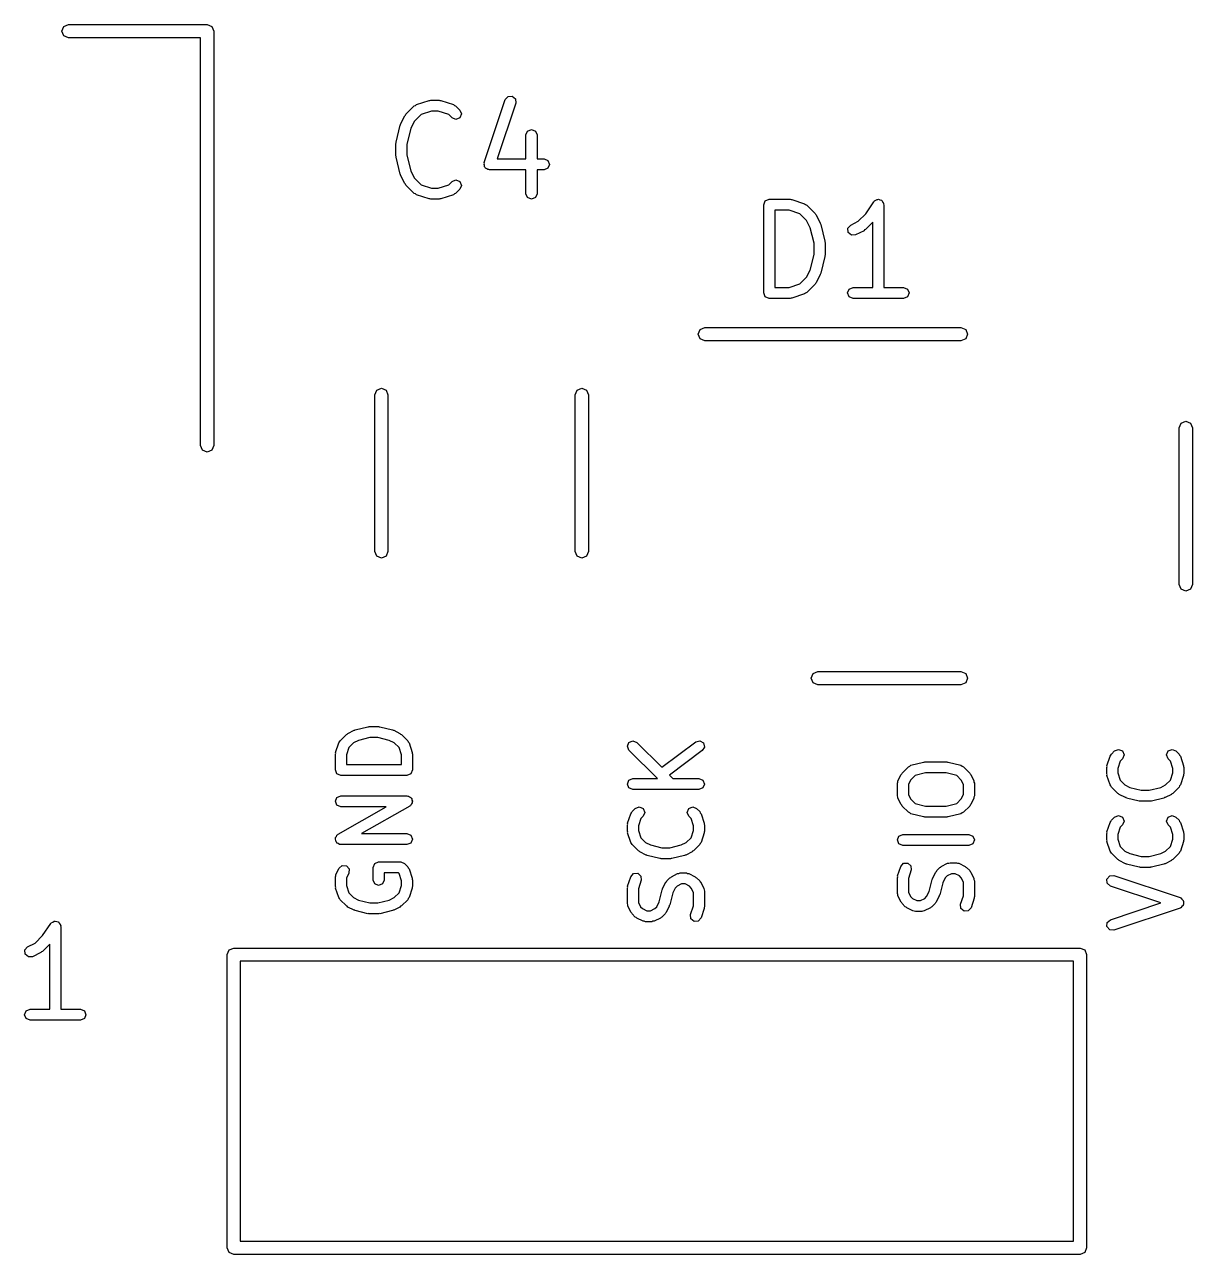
# Model space of a CAD drawing. Extents: x 122 to 172.6, y -115.2 to -66.6.
# Drawn here: x 147.05 to 157.65, y -79.79 to -68.63 of the extents above; entities that cross this region are included whole.
import ezdxf

# ---------------------------------------------------------------- set-up
doc = ezdxf.new("R2010")
doc.units = 0
doc.layers.add('BLACK', color=7, linetype='CONTINUOUS')

msp = doc.modelspace()

# ---------------------------------------------------------------- linework, layer by layer
at = {"layer": 'BLACK', "linetype": 'CONTINUOUS'}
for p, q in [((147.407574, -68.647574), (147.45, -68.63)), ((147.45, -68.63), (148.71, -68.63)), ((148.71, -68.63), (148.752426, -68.647574)), ((147.39, -68.69), (147.407574, -68.647574)), ((147.407574, -68.732426), (147.39, -68.69)), ((147.45, -68.75), (147.407574, -68.732426)), ((148.752426, -68.647574), (148.77, -68.69)), ((148.77, -68.69), (148.77, -72.45)), ((148.65, -68.75), (147.45, -68.75)), ((148.65, -72.45), (148.65, -68.75)), ((151.414471, -69.310989), (151.439545, -69.282079)), ((151.439545, -69.282079), (151.477716, -69.279366)), ((151.477716, -69.279366), (151.506626, -69.30444)), ((150.512264, -69.443825), (150.588454, -69.367635)), ((150.588454, -69.367635), (150.599205, -69.363181)), ((150.599205, -69.363181), (150.607998, -69.355556)), ((150.607998, -69.355556), (150.722284, -69.317461)), ((150.746208, -69.414895), (150.650817, -69.446691)), ((150.722284, -69.317461), (150.730492, -69.318044)), ((150.730492, -69.318044), (150.738095, -69.314895)), ((150.738095, -69.314895), (150.814286, -69.314895)), ((150.806173, -69.414895), (150.746208, -69.414895)), ((150.901561, -69.446691), (150.806173, -69.414895)), ((150.814286, -69.314895), (150.821889, -69.318044)), ((150.821889, -69.318044), (150.830097, -69.317461)), ((150.830097, -69.317461), (150.944382, -69.355556)), ((150.944382, -69.355556), (150.953172, -69.363179)), ((150.953172, -69.363179), (150.963926, -69.367634)), ((150.963926, -69.367634), (151.002022, -69.405729)), ((151.002022, -69.405729), (151.016666, -69.441084)), ((151.223994, -69.882417), (151.414471, -69.310989)), ((151.509339, -69.342612), (151.340799, -69.848228)), ((151.506626, -69.30444), (151.509339, -69.342612)), ((150.464803, -69.533011), (150.502898, -69.456819)), ((150.502898, -69.456819), (150.509114, -69.451427)), ((150.509114, -69.451427), (150.512264, -69.443825)), ((150.588712, -69.508796), (150.5567, -69.57282)), ((150.650817, -69.446691), (150.588712, -69.508796)), ((150.931312, -69.476441), (150.901561, -69.446691)), ((150.966668, -69.491084), (150.931312, -69.476441)), ((151.002023, -69.47644), (150.966668, -69.491084)), ((151.016666, -69.441084), (151.002023, -69.47644)), ((150.422921, -69.695625), (150.461017, -69.543244)), ((150.461017, -69.543244), (150.4644, -69.538678)), ((150.4644, -69.538678), (150.464803, -69.533011)), ((150.5567, -69.57282), (150.521428, -69.713907)), ((151.602381, -69.631561), (151.617026, -69.596206)), ((151.602381, -69.848228), (151.602381, -69.631561)), ((151.617026, -69.596206), (151.652381, -69.581561)), ((151.652381, -69.581561), (151.687736, -69.596206)), ((151.687736, -69.596206), (151.702381, -69.631561)), ((151.702381, -69.631561), (151.702381, -69.848228)), ((150.421428, -69.707752), (150.423854, -69.701895)), ((150.421428, -69.822038), (150.421428, -69.707752)), ((150.423854, -69.701895), (150.422921, -69.695625)), ((150.521428, -69.713907), (150.521428, -69.815882)), ((150.423854, -69.827894), (150.421428, -69.822038)), ((150.422921, -69.834165), (150.423854, -69.827894)), ((150.461017, -69.986546), (150.422921, -69.834165)), ((150.521428, -69.815882), (150.556699, -69.956967)), ((151.340799, -69.848228), (151.602381, -69.848228)), ((151.702381, -69.848228), (151.766667, -69.848228)), ((151.766667, -69.848228), (151.802022, -69.862873)), ((150.556699, -69.956967), (150.588711, -70.02099)), ((151.221428, -69.898228), (151.224577, -69.890624)), ((151.225882, -69.90898), (151.221428, -69.898228)), ((151.224577, -69.890624), (151.223994, -69.882417)), ((151.226707, -69.920588), (151.225882, -69.90898)), ((151.232923, -69.925979), (151.226707, -69.920588)), ((151.236073, -69.933583), (151.232923, -69.925979)), ((151.246825, -69.938036), (151.236073, -69.933583)), ((151.255617, -69.945662), (151.246825, -69.938036)), ((151.263824, -69.945078), (151.255617, -69.945662)), ((151.271428, -69.948228), (151.263824, -69.945078)), ((151.602381, -69.948228), (151.271428, -69.948228)), ((151.602381, -70.164895), (151.602381, -69.948228)), ((151.766667, -69.948228), (151.702381, -69.948228)), ((151.702381, -69.948228), (151.702381, -70.164895)), ((151.802022, -69.933583), (151.766667, -69.948228)), ((151.802022, -69.862873), (151.816667, -69.898228)), ((151.816667, -69.898228), (151.802022, -69.933583)), ((150.4644, -69.991111), (150.461017, -69.986546)), ((150.464803, -69.99678), (150.4644, -69.991111)), ((150.502898, -70.07297), (150.464803, -69.99678)), ((150.509113, -70.07836), (150.502898, -70.07297)), ((150.512263, -70.085964), (150.509113, -70.07836)), ((150.588711, -70.02099), (150.650819, -70.083099)), ((150.650819, -70.083099), (150.746208, -70.114895)), ((150.806173, -70.114895), (150.901562, -70.083098)), ((150.901562, -70.083098), (150.931312, -70.053349)), ((150.931312, -70.053349), (150.966667, -70.038704)), ((150.966667, -70.038704), (151.002022, -70.053349)), ((151.002022, -70.053349), (151.016667, -70.088704)), ((150.588454, -70.162155), (150.512263, -70.085964)), ((150.599205, -70.166608), (150.588454, -70.162155)), ((150.607998, -70.174234), (150.599205, -70.166608)), ((150.722284, -70.212329), (150.607998, -70.174234)), ((150.746208, -70.114895), (150.806173, -70.114895)), ((150.944382, -70.174234), (150.830097, -70.212329)), ((150.953173, -70.166608), (150.944382, -70.174234)), ((150.963926, -70.162155), (150.953173, -70.166608)), ((151.002022, -70.124059), (150.963926, -70.162155)), ((151.016667, -70.088704), (151.002022, -70.124059)), ((151.617026, -70.20025), (151.602381, -70.164895)), ((151.702381, -70.164895), (151.687736, -70.20025)), ((150.730492, -70.211745), (150.722284, -70.212329)), ((150.738095, -70.214895), (150.730492, -70.211745)), ((150.814286, -70.214895), (150.738095, -70.214895)), ((150.821889, -70.211745), (150.814286, -70.214895)), ((150.830097, -70.212329), (150.821889, -70.211745)), ((151.652381, -70.214895), (151.617026, -70.20025)), ((151.687736, -70.20025), (151.652381, -70.214895)), ((153.759524, -70.264895), (153.774169, -70.22954)), ((153.759524, -71.064895), (153.759524, -70.264895)), ((153.774169, -70.22954), (153.809524, -70.214895)), ((153.809524, -70.214895), (154, -70.214895)), ((154, -70.214895), (154.007602, -70.218044)), ((154.007602, -70.218044), (154.015811, -70.217461)), ((154.015811, -70.217461), (154.130097, -70.255556)), ((154.130097, -70.255556), (154.138889, -70.263181)), ((154.138889, -70.263181), (154.149641, -70.267635)), ((154.149641, -70.267635), (154.225831, -70.343825)), ((154.684953, -70.347325), (154.758398, -70.23716)), ((154.758398, -70.23716), (154.762675, -70.234295)), ((154.762675, -70.234295), (154.764645, -70.22954)), ((154.764645, -70.22954), (154.778097, -70.223967)), ((154.778097, -70.223967), (154.790195, -70.215866)), ((154.790195, -70.215866), (154.795244, -70.216864)), ((154.795244, -70.216864), (154.8, -70.214895)), ((154.8, -70.214895), (154.813452, -70.220467)), ((154.813452, -70.220467), (154.827735, -70.223293)), ((154.827735, -70.223293), (154.830599, -70.22757)), ((154.830599, -70.22757), (154.835355, -70.22954)), ((154.835355, -70.22954), (154.840927, -70.242992)), ((154.840927, -70.242992), (154.849029, -70.25509)), ((154.849029, -70.25509), (154.84803, -70.260139)), ((154.84803, -70.260139), (154.85, -70.264895)), ((154.85, -70.264895), (154.85, -71.014895)), ((153.991887, -70.314895), (153.859524, -70.314895)), ((153.859524, -70.314895), (153.859524, -71.014895)), ((154.087277, -70.346691), (153.991887, -70.314895)), ((154.149383, -70.408797), (154.087277, -70.346691)), ((154.181394, -70.472821), (154.149383, -70.408797)), ((154.225831, -70.343825), (154.22898, -70.351428)), ((154.22898, -70.351428), (154.235197, -70.35682)), ((154.235197, -70.35682), (154.273293, -70.433011)), ((154.549068, -70.448745), (154.618, -70.414278)), ((154.618, -70.414278), (154.684953, -70.347325)), ((154.216667, -70.613907), (154.181394, -70.472821)), ((154.273293, -70.433011), (154.273695, -70.438679)), ((154.273695, -70.438679), (154.277078, -70.443244)), ((154.277078, -70.443244), (154.315174, -70.595625)), ((154.523994, -70.477655), (154.549068, -70.448745)), ((154.526707, -70.515826), (154.523994, -70.477655)), ((154.555617, -70.5409), (154.526707, -70.515826)), ((154.66998, -70.500092), (154.593788, -70.538187)), ((154.675371, -70.493875), (154.66998, -70.500092)), ((154.682975, -70.490726), (154.675371, -70.493875)), ((154.75, -70.4237), (154.682975, -70.490726)), ((154.75, -71.014895), (154.75, -70.4237)), ((154.216667, -70.715882), (154.216667, -70.613907)), ((154.315174, -70.595625), (154.31424, -70.601895)), ((154.31424, -70.601895), (154.316667, -70.607752)), ((154.316667, -70.607752), (154.316667, -70.722038)), ((154.593788, -70.538187), (154.555617, -70.5409)), ((154.181395, -70.856967), (154.216667, -70.715882)), ((154.315174, -70.734165), (154.277078, -70.886546)), ((154.316667, -70.722038), (154.31424, -70.727894)), ((154.31424, -70.727894), (154.315174, -70.734165)), ((154.149383, -70.920992), (154.181395, -70.856967)), ((154.087276, -70.983098), (154.149383, -70.920992)), ((154.235197, -70.97297), (154.228981, -70.97836)), ((154.273292, -70.89678), (154.235197, -70.97297)), ((154.273694, -70.891111), (154.273292, -70.89678)), ((154.277078, -70.886546), (154.273694, -70.891111)), ((153.774169, -71.10025), (153.759524, -71.064895)), ((153.859524, -71.014895), (153.991887, -71.014895)), ((153.991887, -71.014895), (154.087276, -70.983098)), ((154.130097, -71.074234), (154.015811, -71.112329)), ((154.138888, -71.066609), (154.130097, -71.074234)), ((154.149642, -71.062155), (154.138888, -71.066609)), ((154.225832, -70.985964), (154.149642, -71.062155)), ((154.228981, -70.97836), (154.225832, -70.985964)), ((154.521428, -71.064895), (154.536073, -71.02954)), ((154.536073, -71.10025), (154.521428, -71.064895)), ((154.536073, -71.02954), (154.571428, -71.014895)), ((154.571428, -71.014895), (154.75, -71.014895)), ((154.85, -71.014895), (155.028571, -71.014895)), ((155.028571, -71.014895), (155.063926, -71.02954)), ((155.063926, -71.02954), (155.078571, -71.064895)), ((155.078571, -71.064895), (155.063926, -71.10025)), ((153.809524, -71.114895), (153.774169, -71.10025)), ((154, -71.114895), (153.809524, -71.114895)), ((154.007602, -71.111745), (154, -71.114895)), ((154.015811, -71.112329), (154.007602, -71.111745)), ((154.571428, -71.114895), (154.536073, -71.10025)), ((154.8, -71.114895), (154.571428, -71.114895)), ((155.028571, -71.114895), (154.8, -71.114895)), ((155.063926, -71.10025), (155.028571, -71.114895)), ((153.165, -71.44), (153.182574, -71.397574)), ((153.182574, -71.397574), (153.225, -71.38)), ((153.225, -71.38), (154.9, -71.38)), ((154.9, -71.38), (155.55, -71.38)), ((155.55, -71.38), (155.592426, -71.397574)), ((155.592426, -71.397574), (155.61, -71.44)), ((153.182574, -71.482426), (153.165, -71.44)), ((153.225, -71.5), (153.182574, -71.482426)), ((154.9, -71.5), (153.225, -71.5)), ((155.55, -71.5), (154.9, -71.5)), ((155.592426, -71.482426), (155.55, -71.5)), ((155.61, -71.44), (155.592426, -71.482426)), ((150.23, -71.988748), (150.247574, -71.946322)), ((150.247574, -71.946322), (150.29, -71.928748)), ((150.29, -71.928748), (150.332426, -71.946322)), ((150.332426, -71.946322), (150.35, -71.988748)), ((152.05, -71.988748), (152.067574, -71.946322)), ((152.067574, -71.946322), (152.11, -71.928748)), ((152.11, -71.928748), (152.152426, -71.946322)), ((152.152426, -71.946322), (152.17, -71.988748)), ((150.23, -73.411252), (150.23, -71.988748)), ((150.35, -71.988748), (150.35, -73.411252)), ((152.05, -73.411252), (152.05, -71.988748)), ((152.17, -71.988748), (152.17, -73.411252)), ((157.53, -72.288748), (157.547574, -72.246322)), ((157.53, -73.711252), (157.53, -72.288748)), ((157.547574, -72.246322), (157.59, -72.228748)), ((157.59, -72.228748), (157.632426, -72.246322)), ((157.632426, -72.246322), (157.65, -72.288748)), ((157.65, -72.288748), (157.65, -73.711252)), ((148.667574, -72.492426), (148.65, -72.45)), ((148.71, -72.51), (148.667574, -72.492426)), ((148.752426, -72.492426), (148.71, -72.51)), ((148.77, -72.45), (148.752426, -72.492426)), ((150.247574, -73.453678), (150.23, -73.411252)), ((150.35, -73.411252), (150.332426, -73.453678)), ((152.067574, -73.453678), (152.05, -73.411252)), ((152.17, -73.411252), (152.152426, -73.453678)), ((150.29, -73.471252), (150.247574, -73.453678)), ((150.332426, -73.453678), (150.29, -73.471252)), ((152.11, -73.471252), (152.067574, -73.453678)), ((152.152426, -73.453678), (152.11, -73.471252)), ((157.547574, -73.753678), (157.53, -73.711252)), ((157.59, -73.771252), (157.547574, -73.753678)), ((157.632426, -73.753678), (157.59, -73.771252)), ((157.65, -73.711252), (157.632426, -73.753678)), ((154.19, -74.56), (154.207574, -74.517574)), ((154.207574, -74.517574), (154.25, -74.5)), ((154.25, -74.5), (154.9, -74.5)), ((154.9, -74.5), (155.55, -74.5)), ((155.55, -74.5), (155.592426, -74.517574)), ((155.592426, -74.517574), (155.61, -74.56)), ((154.207574, -74.602426), (154.19, -74.56)), ((154.25, -74.62), (154.207574, -74.602426)), ((154.9, -74.62), (154.25, -74.62)), ((155.55, -74.62), (154.9, -74.62)), ((155.592426, -74.602426), (155.55, -74.62)), ((155.61, -74.56), (155.592426, -74.602426)), ((149.915587, -75.12893), (149.972729, -75.071787)), ((149.972729, -75.071787), (149.980332, -75.068637)), ((149.980332, -75.068637), (149.985725, -75.06242)), ((149.985725, -75.06242), (150.042868, -75.033849)), ((150.042868, -75.033849), (150.048536, -75.033446)), ((150.048536, -75.033446), (150.053101, -75.030064)), ((150.053101, -75.030064), (150.167387, -75.001492)), ((150.185669, -75.099999), (150.082679, -75.125746)), ((150.167387, -75.001492), (150.173657, -75.002425)), ((150.173657, -75.002425), (150.179514, -74.999999)), ((150.179514, -74.999999), (150.265228, -74.999999)), ((150.259073, -75.099999), (150.185669, -75.099999)), ((150.362061, -75.125746), (150.259073, -75.099999)), ((150.265228, -74.999999), (150.271084, -75.002425)), ((150.271084, -75.002425), (150.277355, -75.001492)), ((150.277355, -75.001492), (150.391641, -75.030064)), ((150.391641, -75.030064), (150.396205, -75.033446)), ((150.396205, -75.033446), (150.401874, -75.033849)), ((150.401874, -75.033849), (150.459018, -75.062421)), ((150.459018, -75.062421), (150.464409, -75.068637)), ((150.464409, -75.068637), (150.472012, -75.071787)), ((150.472012, -75.071787), (150.529155, -75.128929)), ((149.874937, -75.234188), (149.903508, -75.148474)), ((149.903508, -75.148474), (149.911133, -75.139682)), ((149.911133, -75.139682), (149.915587, -75.12893)), ((149.994643, -75.191293), (149.972371, -75.258112)), ((150.037702, -75.148235), (149.994643, -75.191293)), ((150.082679, -75.125746), (150.037702, -75.148235)), ((150.40704, -75.148236), (150.362061, -75.125746)), ((150.450098, -75.191294), (150.40704, -75.148236)), ((150.472371, -75.258111), (150.450098, -75.191294)), ((150.529155, -75.128929), (150.533608, -75.139681)), ((150.533608, -75.139681), (150.541234, -75.148474)), ((150.541234, -75.148474), (150.569805, -75.234187)), ((152.522371, -75.17857), (152.537016, -75.143215)), ((152.537016, -75.213925), (152.522371, -75.17857)), ((152.537016, -75.143215), (152.572371, -75.12857)), ((152.794518, -75.471427), (152.537016, -75.213925)), ((152.572371, -75.12857), (152.607726, -75.143215)), ((152.607726, -75.143215), (152.834205, -75.369694)), ((152.834205, -75.369694), (153.142371, -75.13857)), ((153.142371, -75.13857), (153.179442, -75.129073)), ((153.179442, -75.129073), (153.212371, -75.14857)), ((153.221868, -75.185641), (153.202371, -75.21857)), ((153.212371, -75.14857), (153.221868, -75.185641)), ((156.944159, -75.221787), (156.979514, -75.207142)), ((156.979514, -75.207142), (157.014869, -75.221787)), ((157.429873, -75.221787), (157.465228, -75.207142)), ((157.465228, -75.207142), (157.500583, -75.221787)), ((149.872371, -75.249999), (149.87552, -75.242396)), ((149.872371, -75.392856), (149.872371, -75.249999)), ((149.87552, -75.242396), (149.874937, -75.234188)), ((149.972371, -75.258112), (149.972371, -75.342856)), ((150.472371, -75.342856), (150.472371, -75.258111)), ((150.569805, -75.234187), (150.569221, -75.242395)), ((150.569221, -75.242395), (150.572371, -75.249999)), ((150.572371, -75.249999), (150.572371, -75.392856)), ((153.202371, -75.21857), (152.905633, -75.441122)), ((155.095958, -75.351492), (155.210244, -75.322921)), ((155.210244, -75.322921), (155.216514, -75.323854)), ((155.216514, -75.323854), (155.222371, -75.321428)), ((155.222371, -75.321428), (155.422371, -75.321428)), ((155.422371, -75.321428), (155.428227, -75.323854)), ((155.428227, -75.323854), (155.434498, -75.322921)), ((155.434498, -75.322921), (155.548783, -75.351492)), ((156.874937, -75.355617), (156.903508, -75.269903)), ((156.903508, -75.269903), (156.911133, -75.261111)), ((156.911133, -75.261111), (156.915587, -75.250359)), ((156.915587, -75.250359), (156.944159, -75.221787)), ((156.994644, -75.312722), (156.972371, -75.379541)), ((157.014869, -75.292497), (156.994644, -75.312722)), ((157.014869, -75.221787), (157.029514, -75.257142)), ((157.029514, -75.257142), (157.014869, -75.292497)), ((157.415228, -75.257142), (157.429873, -75.221787)), ((157.429873, -75.292497), (157.415228, -75.257142)), ((157.450098, -75.312722), (157.429873, -75.292497)), ((157.472371, -75.37954), (157.450098, -75.312722)), ((157.500583, -75.221787), (157.529155, -75.250359)), ((157.529155, -75.250359), (157.533608, -75.26111)), ((157.533608, -75.26111), (157.541234, -75.269903)), ((157.541234, -75.269903), (157.569805, -75.355616)), ((149.887016, -75.428211), (149.872371, -75.392856)), ((149.922371, -75.442856), (149.887016, -75.428211)), ((149.972371, -75.342856), (150.472371, -75.342856)), ((150.557726, -75.428211), (150.522371, -75.442856)), ((150.572371, -75.392856), (150.557726, -75.428211)), ((152.905633, -75.441122), (152.935938, -75.471427)), ((154.977649, -75.491925), (155.006221, -75.434781)), ((155.006221, -75.434781), (155.012437, -75.429389)), ((155.012437, -75.429389), (155.015587, -75.421787)), ((155.015587, -75.421787), (155.072729, -75.364644)), ((155.072729, -75.364644), (155.085152, -75.359498)), ((155.085152, -75.359498), (155.095958, -75.351492)), ((155.228525, -75.421428), (155.133647, -75.445147)), ((155.416216, -75.421428), (155.228525, -75.421428)), ((155.511095, -75.445147), (155.416216, -75.421428)), ((155.548783, -75.351492), (155.559587, -75.359497)), ((155.559587, -75.359497), (155.572012, -75.364644)), ((155.572012, -75.364644), (155.629155, -75.421786)), ((155.629155, -75.421786), (155.632304, -75.429389)), ((155.632304, -75.429389), (155.638522, -75.434782)), ((155.638522, -75.434782), (155.667093, -75.491925)), ((156.872371, -75.371428), (156.87552, -75.363825)), ((156.872371, -75.428571), (156.872371, -75.371428)), ((156.87552, -75.436173), (156.872371, -75.428571)), ((156.87552, -75.363825), (156.874937, -75.355617)), ((156.874937, -75.444382), (156.87552, -75.436173)), ((156.972371, -75.379541), (156.972371, -75.420458)), ((156.972371, -75.420458), (156.994643, -75.487276)), ((157.450098, -75.487275), (157.472371, -75.420458)), ((157.472371, -75.420458), (157.472371, -75.37954)), ((157.569805, -75.355616), (157.569221, -75.363824)), ((157.569221, -75.363824), (157.572371, -75.371428)), ((157.572371, -75.428571), (157.569221, -75.436174)), ((157.569221, -75.436174), (157.569805, -75.444383)), ((157.572371, -75.371428), (157.572371, -75.428571)), ((150.522371, -75.442856), (149.922371, -75.442856)), ((152.522371, -75.521427), (152.537016, -75.486072)), ((152.537016, -75.556782), (152.522371, -75.521427)), ((152.537016, -75.486072), (152.572371, -75.471427)), ((152.572371, -75.471427), (152.794518, -75.471427)), ((152.935938, -75.471427), (153.172371, -75.471427)), ((153.172371, -75.471427), (153.207726, -75.486072)), ((153.207726, -75.486072), (153.222371, -75.521427)), ((153.222371, -75.521427), (153.207726, -75.556782)), ((154.972371, -75.514285), (154.976824, -75.503534)), ((154.972371, -75.628571), (154.972371, -75.514285)), ((154.976824, -75.503534), (154.977649, -75.491925)), ((155.092036, -75.486758), (155.072371, -75.526088)), ((155.072371, -75.526088), (155.072371, -75.616767)), ((155.133647, -75.445147), (155.092036, -75.486758)), ((155.552706, -75.486759), (155.511095, -75.445147)), ((155.572371, -75.526088), (155.552706, -75.486759)), ((155.572371, -75.616768), (155.572371, -75.526088)), ((155.667093, -75.491925), (155.667917, -75.503534)), ((155.667917, -75.503534), (155.672371, -75.514285)), ((155.672371, -75.514285), (155.672371, -75.628571)), ((156.903508, -75.530096), (156.874937, -75.444382)), ((156.911133, -75.538887), (156.903508, -75.530096)), ((156.915587, -75.54964), (156.911133, -75.538887)), ((156.972729, -75.606783), (156.915587, -75.54964)), ((156.994643, -75.487276), (157.037702, -75.530334)), ((157.037702, -75.530334), (157.082679, -75.552823)), ((157.082679, -75.552823), (157.185669, -75.578571)), ((157.259073, -75.578571), (157.362061, -75.552823)), ((157.362061, -75.552823), (157.40704, -75.530333)), ((157.40704, -75.530333), (157.450098, -75.487275)), ((157.529155, -75.549641), (157.472012, -75.606783)), ((157.533608, -75.538888), (157.529155, -75.549641)), ((157.541234, -75.530096), (157.533608, -75.538888)), ((157.569805, -75.444383), (157.541234, -75.530096)), ((149.872371, -75.67857), (149.887016, -75.643215)), ((149.887016, -75.643215), (149.922371, -75.62857)), ((149.922371, -75.62857), (150.522371, -75.62857)), ((150.522371, -75.62857), (150.528715, -75.631197)), ((150.528715, -75.631197), (150.535527, -75.630332)), ((150.535527, -75.630332), (150.545765, -75.63826)), ((150.545765, -75.63826), (150.557726, -75.643215)), ((150.557726, -75.643215), (150.560353, -75.649557)), ((150.560353, -75.649557), (150.565784, -75.653763)), ((150.565784, -75.653763), (150.567416, -75.666609)), ((152.572371, -75.571427), (152.537016, -75.556782)), ((152.915228, -75.571427), (152.572371, -75.571427)), ((153.172371, -75.571427), (152.915228, -75.571427)), ((153.207726, -75.556782), (153.172371, -75.571427)), ((154.976824, -75.639321), (154.972371, -75.628571)), ((154.977649, -75.650931), (154.976824, -75.639321)), ((155.006221, -75.708075), (154.977649, -75.650931)), ((155.072371, -75.616767), (155.092035, -75.656096)), ((155.092035, -75.656096), (155.133646, -75.697707)), ((155.511094, -75.697708), (155.552707, -75.656095)), ((155.552707, -75.656095), (155.572371, -75.616768)), ((155.667093, -75.650931), (155.638522, -75.708074)), ((155.667917, -75.639321), (155.667093, -75.650931)), ((155.672371, -75.628571), (155.667917, -75.639321)), ((156.980332, -75.609932), (156.972729, -75.606783)), ((156.985725, -75.61615), (156.980332, -75.609932)), ((157.042868, -75.644721), (156.985725, -75.61615)), ((157.048536, -75.645123), (157.042868, -75.644721)), ((157.053101, -75.648506), (157.048536, -75.645123)), ((157.167387, -75.677078), (157.053101, -75.648506)), ((157.185669, -75.578571), (157.259073, -75.578571)), ((157.391641, -75.648506), (157.277355, -75.677078)), ((157.396205, -75.645123), (157.391641, -75.648506)), ((157.401874, -75.644721), (157.396205, -75.645123)), ((157.459018, -75.616149), (157.401874, -75.644721)), ((157.464409, -75.609932), (157.459018, -75.616149)), ((157.472012, -75.606783), (157.464409, -75.609932)), ((149.887016, -75.713925), (149.872371, -75.67857)), ((149.922371, -75.72857), (149.887016, -75.713925)), ((149.897564, -75.978015), (150.334093, -75.72857)), ((150.334093, -75.72857), (149.922371, -75.72857)), ((150.547178, -75.721982), (150.110649, -75.971427)), ((150.551382, -75.716552), (150.547178, -75.721982)), ((150.557726, -75.713925), (150.551382, -75.716552)), ((150.56268, -75.701963), (150.557726, -75.713925)), ((150.570609, -75.691726), (150.56268, -75.701963)), ((150.567416, -75.666609), (150.572371, -75.67857)), ((150.572371, -75.67857), (150.569743, -75.684913)), ((150.569743, -75.684913), (150.570609, -75.691726)), ((152.561133, -75.782539), (152.565587, -75.771787)), ((152.565587, -75.771787), (152.594159, -75.743215)), ((152.594159, -75.743215), (152.629514, -75.72857)), ((152.629514, -75.72857), (152.664869, -75.743215)), ((152.664869, -75.743215), (152.679514, -75.77857)), ((153.065228, -75.77857), (153.079873, -75.743215)), ((153.079873, -75.743215), (153.115228, -75.72857)), ((153.115228, -75.72857), (153.150583, -75.743215)), ((153.150583, -75.743215), (153.179155, -75.771787)), ((153.179155, -75.771787), (153.183608, -75.782538)), ((155.012437, -75.713466), (155.006221, -75.708075)), ((155.015587, -75.72107), (155.012437, -75.713466)), ((155.07273, -75.778212), (155.015587, -75.72107)), ((155.133646, -75.697707), (155.228526, -75.721428)), ((155.228526, -75.721428), (155.416216, -75.721428)), ((155.416216, -75.721428), (155.511094, -75.697708)), ((155.629155, -75.721069), (155.572012, -75.778212)), ((155.632303, -75.713466), (155.629155, -75.721069)), ((155.638522, -75.708074), (155.632303, -75.713466)), ((157.173657, -75.676144), (157.167387, -75.677078)), ((157.179514, -75.678571), (157.173657, -75.676144)), ((157.265228, -75.678571), (157.179514, -75.678571)), ((157.271084, -75.676144), (157.265228, -75.678571)), ((157.277355, -75.677078), (157.271084, -75.676144)), ((152.522371, -75.892856), (152.52552, -75.885253)), ((152.524937, -75.877045), (152.553508, -75.791331)), ((152.52552, -75.885253), (152.524937, -75.877045)), ((152.553508, -75.791331), (152.561133, -75.782539)), ((152.644644, -75.83415), (152.622371, -75.900969)), ((152.664869, -75.813925), (152.644644, -75.83415)), ((152.679514, -75.77857), (152.664869, -75.813925)), ((153.079873, -75.813925), (153.065228, -75.77857)), ((153.100098, -75.83415), (153.079873, -75.813925)), ((153.122371, -75.900968), (153.100098, -75.83415)), ((153.183608, -75.782538), (153.191234, -75.791331)), ((153.191234, -75.791331), (153.219805, -75.877044)), ((153.219805, -75.877044), (153.219221, -75.885252)), ((153.219221, -75.885252), (153.222371, -75.892856)), ((155.085155, -75.783358), (155.07273, -75.778212)), ((155.095958, -75.791363), (155.085155, -75.783358)), ((155.210244, -75.819935), (155.095958, -75.791363)), ((155.216514, -75.819001), (155.210244, -75.819935)), ((155.222371, -75.821428), (155.216514, -75.819001)), ((155.422371, -75.821428), (155.222371, -75.821428)), ((155.428227, -75.819001), (155.422371, -75.821428)), ((155.434498, -75.819935), (155.428227, -75.819001)), ((155.548784, -75.791363), (155.434498, -75.819935)), ((155.559586, -75.783358), (155.548784, -75.791363)), ((155.572012, -75.778212), (155.559586, -75.783358)), ((156.874937, -75.955617), (156.903508, -75.869903)), ((156.903508, -75.869903), (156.911133, -75.861111)), ((156.911133, -75.861111), (156.915587, -75.850359)), ((156.915587, -75.850359), (156.944159, -75.821787)), ((156.944159, -75.821787), (156.979514, -75.807142)), ((156.979514, -75.807142), (157.014869, -75.821787)), ((157.014869, -75.821787), (157.029514, -75.857142)), ((157.029514, -75.857142), (157.014869, -75.892497)), ((157.415228, -75.857142), (157.429873, -75.821787)), ((157.429873, -75.892497), (157.415228, -75.857142)), ((157.429873, -75.821787), (157.465228, -75.807142)), ((157.465228, -75.807142), (157.500583, -75.821787)), ((157.500583, -75.821787), (157.529155, -75.850359)), ((157.529155, -75.850359), (157.533608, -75.86111)), ((157.533608, -75.86111), (157.541234, -75.869903)), ((157.541234, -75.869903), (157.569805, -75.955616)), ((149.874133, -76.008271), (149.882061, -75.998033)), ((149.882061, -75.998033), (149.887016, -75.986072)), ((149.887016, -75.986072), (149.893359, -75.983444)), ((149.893359, -75.983444), (149.897564, -75.978015)), ((150.110649, -75.971427), (150.522371, -75.971427)), ((150.522371, -75.971427), (150.557726, -75.986072)), ((150.557726, -75.986072), (150.572371, -76.021427)), ((152.522371, -75.949999), (152.522371, -75.892856)), ((152.52552, -75.957601), (152.522371, -75.949999)), ((152.524937, -75.96581), (152.52552, -75.957601)), ((152.553508, -76.051524), (152.524937, -75.96581)), ((152.622371, -75.900969), (152.622371, -75.941886)), ((152.622371, -75.941886), (152.644643, -76.008704)), ((153.100098, -76.008703), (153.122371, -75.941886)), ((153.122371, -75.941886), (153.122371, -75.900968)), ((153.219805, -75.965811), (153.191234, -76.051524)), ((153.222371, -75.949999), (153.219221, -75.957602)), ((153.219221, -75.957602), (153.219805, -75.965811)), ((153.222371, -75.892856), (153.222371, -75.949999)), ((154.972371, -76.02857), (154.987016, -75.993215)), ((154.987016, -75.993215), (155.022371, -75.97857)), ((155.022371, -75.97857), (155.622371, -75.97857)), ((155.622371, -75.97857), (155.657726, -75.993215)), ((155.657726, -75.993215), (155.672371, -76.02857)), ((156.872371, -75.971428), (156.87552, -75.963825)), ((156.872371, -76.028571), (156.872371, -75.971428)), ((156.87552, -75.963825), (156.874937, -75.955617)), ((156.994644, -75.912722), (156.972371, -75.979541)), ((156.972371, -75.979541), (156.972371, -76.020458)), ((157.014869, -75.892497), (156.994644, -75.912722)), ((157.450098, -75.912722), (157.429873, -75.892497)), ((157.472371, -75.97954), (157.450098, -75.912722)), ((157.472371, -76.020458), (157.472371, -75.97954)), ((157.569805, -75.955616), (157.569221, -75.963824)), ((157.569221, -75.963824), (157.572371, -75.971428)), ((157.572371, -75.971428), (157.572371, -76.028571)), ((149.872371, -76.021427), (149.874998, -76.015082)), ((149.877326, -76.033389), (149.872371, -76.021427)), ((149.874998, -76.015082), (149.874133, -76.008271)), ((149.878959, -76.046234), (149.877326, -76.033389)), ((149.884388, -76.050438), (149.878959, -76.046234)), ((149.887016, -76.056782), (149.884388, -76.050438)), ((149.898977, -76.061736), (149.887016, -76.056782)), ((149.909215, -76.069665), (149.898977, -76.061736)), ((149.916026, -76.068799), (149.909215, -76.069665)), ((149.922371, -76.071427), (149.916026, -76.068799)), ((150.522371, -76.071427), (149.922371, -76.071427)), ((150.557726, -76.056782), (150.522371, -76.071427)), ((150.572371, -76.021427), (150.557726, -76.056782)), ((152.561133, -76.060315), (152.553508, -76.051524)), ((152.565587, -76.071068), (152.561133, -76.060315)), ((152.622729, -76.128211), (152.565587, -76.071068)), ((152.644643, -76.008704), (152.687702, -76.051762)), ((152.687702, -76.051762), (152.732679, -76.074251)), ((152.732679, -76.074251), (152.835669, -76.099999)), ((152.835669, -76.099999), (152.909073, -76.099999)), ((152.909073, -76.099999), (153.012061, -76.074251)), ((153.012061, -76.074251), (153.05704, -76.051761)), ((153.05704, -76.051761), (153.100098, -76.008703)), ((153.179155, -76.071069), (153.122012, -76.128211)), ((153.183608, -76.060316), (153.179155, -76.071069)), ((153.191234, -76.051524), (153.183608, -76.060316)), ((154.987016, -76.063925), (154.972371, -76.02857)), ((155.022371, -76.07857), (154.987016, -76.063925)), ((155.622371, -76.07857), (155.022371, -76.07857)), ((155.657726, -76.063925), (155.622371, -76.07857)), ((155.672371, -76.02857), (155.657726, -76.063925)), ((156.87552, -76.036173), (156.872371, -76.028571)), ((156.874937, -76.044382), (156.87552, -76.036173)), ((156.903508, -76.130096), (156.874937, -76.044382)), ((156.972371, -76.020458), (156.994643, -76.087276)), ((156.994643, -76.087276), (157.037702, -76.130334)), ((157.40704, -76.130333), (157.450098, -76.087275)), ((157.450098, -76.087275), (157.472371, -76.020458)), ((157.569805, -76.044383), (157.541234, -76.130096)), ((157.572371, -76.028571), (157.569221, -76.036174)), ((157.569221, -76.036174), (157.569805, -76.044383)), ((152.630332, -76.13136), (152.622729, -76.128211)), ((152.635725, -76.137578), (152.630332, -76.13136)), ((152.692868, -76.166149), (152.635725, -76.137578)), ((152.698536, -76.166551), (152.692868, -76.166149)), ((152.703101, -76.169934), (152.698536, -76.166551)), ((152.817387, -76.198506), (152.703101, -76.169934)), ((152.823657, -76.197572), (152.817387, -76.198506)), ((152.829514, -76.199999), (152.823657, -76.197572)), ((152.915228, -76.199999), (152.829514, -76.199999)), ((152.921084, -76.197572), (152.915228, -76.199999)), ((152.927355, -76.198506), (152.921084, -76.197572)), ((153.041641, -76.169934), (152.927355, -76.198506)), ((153.046205, -76.166551), (153.041641, -76.169934)), ((153.051874, -76.166149), (153.046205, -76.166551)), ((153.109018, -76.137577), (153.051874, -76.166149)), ((153.114409, -76.13136), (153.109018, -76.137577)), ((153.122012, -76.128211), (153.114409, -76.13136)), ((156.911133, -76.138887), (156.903508, -76.130096)), ((156.915587, -76.14964), (156.911133, -76.138887)), ((156.972729, -76.206783), (156.915587, -76.14964)), ((156.980332, -76.209932), (156.972729, -76.206783)), ((156.985725, -76.21615), (156.980332, -76.209932)), ((157.042868, -76.244721), (156.985725, -76.21615)), ((157.037702, -76.130334), (157.082679, -76.152823)), ((157.082679, -76.152823), (157.185669, -76.178571)), ((157.185669, -76.178571), (157.259073, -76.178571)), ((157.259073, -76.178571), (157.362061, -76.152823)), ((157.362061, -76.152823), (157.40704, -76.130333)), ((157.459018, -76.216149), (157.401874, -76.244721)), ((157.464409, -76.209932), (157.459018, -76.216149)), ((157.472012, -76.206783), (157.464409, -76.209932)), ((157.529155, -76.149641), (157.472012, -76.206783)), ((157.533608, -76.138888), (157.529155, -76.149641)), ((157.541234, -76.130096), (157.533608, -76.138888)), ((149.877649, -76.341925), (149.906221, -76.284781)), ((149.906221, -76.284781), (149.935131, -76.259708)), ((149.935131, -76.259708), (149.973303, -76.26242)), ((149.995664, -76.329502), (149.972371, -76.376088)), ((149.973303, -76.26242), (149.998376, -76.29133)), ((149.998376, -76.29133), (149.995664, -76.329502)), ((150.215228, -76.27857), (150.229873, -76.243215)), ((150.215228, -76.392856), (150.215228, -76.27857)), ((150.229873, -76.243215), (150.265228, -76.22857)), ((150.265228, -76.22857), (150.465228, -76.22857)), ((150.444518, -76.32857), (150.315228, -76.32857)), ((150.315228, -76.32857), (150.315228, -76.392856)), ((150.450098, -76.33415), (150.444518, -76.32857)), ((150.472371, -76.400968), (150.450098, -76.33415)), ((150.465228, -76.22857), (150.500583, -76.243215)), ((150.500583, -76.243215), (150.529155, -76.271787)), ((150.529155, -76.271787), (150.533608, -76.282538)), ((150.533608, -76.282538), (150.541234, -76.291331)), ((150.541234, -76.291331), (150.569805, -76.377044)), ((152.553508, -76.36276), (152.578581, -76.333851)), ((152.578581, -76.333851), (152.616753, -76.331137)), ((152.616753, -76.331137), (152.645663, -76.356211)), ((152.921439, -76.362421), (152.978582, -76.33385)), ((152.978582, -76.33385), (152.990189, -76.333025)), ((152.990189, -76.333025), (153.000942, -76.328571)), ((153.000942, -76.328571), (153.058085, -76.328571)), ((153.058085, -76.328571), (153.068835, -76.333024)), ((153.068835, -76.333024), (153.080445, -76.333849)), ((153.080445, -76.333849), (153.137589, -76.362421)), ((154.974937, -76.355617), (155.003508, -76.269903)), ((155.003508, -76.269903), (155.028581, -76.240994)), ((155.028581, -76.240994), (155.066753, -76.23828)), ((155.066753, -76.23828), (155.095663, -76.263354)), ((155.098376, -76.301526), (155.072371, -76.379541)), ((155.095663, -76.263354), (155.098376, -76.301526)), ((155.291936, -76.377638), (155.320507, -76.320496)), ((155.320507, -76.320496), (155.326723, -76.315104)), ((155.326723, -76.315104), (155.329873, -76.307502)), ((155.329873, -76.307502), (155.358445, -76.27893)), ((155.358445, -76.27893), (155.366047, -76.27578)), ((155.366047, -76.27578), (155.371439, -76.269564)), ((155.371439, -76.269564), (155.428582, -76.240993)), ((155.428582, -76.240993), (155.440189, -76.240168)), ((155.440189, -76.240168), (155.450942, -76.235714)), ((155.450942, -76.235714), (155.508085, -76.235714)), ((155.508085, -76.235714), (155.518835, -76.240167)), ((155.518835, -76.240167), (155.530445, -76.240992)), ((155.530445, -76.240992), (155.587589, -76.269564)), ((155.587589, -76.269564), (155.59298, -76.27578)), ((155.59298, -76.27578), (155.600583, -76.27893)), ((155.600583, -76.27893), (155.629155, -76.307502)), ((155.629155, -76.307502), (155.632304, -76.315104)), ((155.632304, -76.315104), (155.638521, -76.320496)), ((155.638521, -76.320496), (155.667092, -76.377639)), ((157.048536, -76.245123), (157.042868, -76.244721)), ((157.053101, -76.248506), (157.048536, -76.245123)), ((157.167387, -76.277078), (157.053101, -76.248506)), ((157.173657, -76.276144), (157.167387, -76.277078)), ((157.179514, -76.278571), (157.173657, -76.276144)), ((157.265228, -76.278571), (157.179514, -76.278571)), ((157.271084, -76.276144), (157.265228, -76.278571)), ((157.277355, -76.277078), (157.271084, -76.276144)), ((157.391641, -76.248506), (157.277355, -76.277078)), ((157.396205, -76.245123), (157.391641, -76.248506)), ((157.401874, -76.244721), (157.396205, -76.245123)), ((149.872371, -76.364285), (149.876824, -76.353534)), ((149.872371, -76.449999), (149.872371, -76.364285)), ((149.876824, -76.353534), (149.877649, -76.341925)), ((149.972371, -76.376088), (149.972371, -76.441886)), ((149.972371, -76.441886), (149.994643, -76.508704)), ((150.229873, -76.428211), (150.215228, -76.392856)), ((150.265228, -76.442856), (150.229873, -76.428211)), ((150.300583, -76.428211), (150.265228, -76.442856)), ((150.315228, -76.392856), (150.300583, -76.428211)), ((150.450098, -76.508703), (150.472371, -76.441886)), ((150.472371, -76.441886), (150.472371, -76.400968)), ((150.569805, -76.377044), (150.569221, -76.385252)), ((150.569221, -76.385252), (150.572371, -76.392856)), ((150.572371, -76.392856), (150.572371, -76.449999)), ((152.524937, -76.448474), (152.553508, -76.36276)), ((152.648376, -76.394383), (152.622371, -76.472398)), ((152.645663, -76.356211), (152.648376, -76.394383)), ((152.841936, -76.470495), (152.870507, -76.413353)), ((152.870507, -76.413353), (152.876723, -76.407961)), ((152.876723, -76.407961), (152.879873, -76.400359)), ((152.879873, -76.400359), (152.908445, -76.371787)), ((152.908445, -76.371787), (152.916047, -76.368637)), ((152.916047, -76.368637), (152.921439, -76.362421)), ((153.012745, -76.428571), (152.973417, -76.448235)), ((153.046281, -76.428571), (153.012745, -76.428571)), ((153.085612, -76.448236), (153.046281, -76.428571)), ((153.137589, -76.362421), (153.14298, -76.368637)), ((153.14298, -76.368637), (153.150583, -76.371787)), ((153.150583, -76.371787), (153.179155, -76.400359)), ((153.179155, -76.400359), (153.182304, -76.407961)), ((153.182304, -76.407961), (153.188521, -76.413353)), ((153.188521, -76.413353), (153.217092, -76.470496)), ((154.972371, -76.371428), (154.97552, -76.363825)), ((154.972371, -76.514285), (154.972371, -76.371428)), ((154.97552, -76.363825), (154.974937, -76.355617)), ((155.072371, -76.379541), (155.072371, -76.502481)), ((155.260909, -76.496833), (155.28815, -76.387872)), ((155.28815, -76.387872), (155.291533, -76.383306)), ((155.291533, -76.383306), (155.291936, -76.377638)), ((155.383832, -76.417449), (155.356592, -76.526412)), ((155.40632, -76.372474), (155.383832, -76.417449)), ((155.423417, -76.355378), (155.40632, -76.372474)), ((155.462745, -76.335714), (155.423417, -76.355378)), ((155.496281, -76.335714), (155.462745, -76.335714)), ((155.535612, -76.355379), (155.496281, -76.335714)), ((155.552707, -76.372474), (155.535612, -76.355379)), ((155.572371, -76.411802), (155.552707, -76.372474)), ((155.572371, -76.534744), (155.572371, -76.411802)), ((155.667092, -76.377639), (155.667916, -76.389246)), ((155.667916, -76.389246), (155.672371, -76.399999)), ((155.672371, -76.399999), (155.672371, -76.542857)), ((156.874937, -76.384189), (156.900011, -76.355279)), ((156.87765, -76.42236), (156.874937, -76.384189)), ((156.90656, -76.447434), (156.87765, -76.42236)), ((156.900011, -76.355279), (156.938182, -76.352566)), ((156.938182, -76.352566), (157.538183, -76.552566)), ((149.87552, -76.457601), (149.872371, -76.449999)), ((149.874937, -76.46581), (149.87552, -76.457601)), ((149.903508, -76.551524), (149.874937, -76.46581)), ((149.911133, -76.560315), (149.903508, -76.551524)), ((149.994643, -76.508704), (150.037702, -76.551762)), ((150.037702, -76.551762), (150.082679, -76.574251)), ((150.362061, -76.574251), (150.40704, -76.551761)), ((150.40704, -76.551761), (150.450098, -76.508703)), ((150.541234, -76.551524), (150.533608, -76.560316)), ((150.569805, -76.465811), (150.541234, -76.551524)), ((150.572371, -76.449999), (150.569221, -76.457602)), ((150.569221, -76.457602), (150.569805, -76.465811)), ((152.522371, -76.464285), (152.52552, -76.456682)), ((152.522371, -76.607142), (152.522371, -76.464285)), ((152.52552, -76.456682), (152.524937, -76.448474)), ((152.622371, -76.472398), (152.622371, -76.595338)), ((152.810909, -76.58969), (152.83815, -76.480729)), ((152.83815, -76.480729), (152.841533, -76.476163)), ((152.841533, -76.476163), (152.841936, -76.470495)), ((152.933832, -76.510306), (152.906592, -76.619269)), ((152.95632, -76.465331), (152.933832, -76.510306)), ((152.973417, -76.448235), (152.95632, -76.465331)), ((153.102707, -76.465331), (153.085612, -76.448236)), ((153.122371, -76.504659), (153.102707, -76.465331)), ((153.122371, -76.627601), (153.122371, -76.504659)), ((153.217092, -76.470496), (153.217916, -76.482103)), ((153.217916, -76.482103), (153.222371, -76.492856)), ((153.222371, -76.492856), (153.222371, -76.635714)), ((154.976824, -76.525035), (154.972371, -76.514285)), ((154.977649, -76.536645), (154.976824, -76.525035)), ((155.006221, -76.593789), (154.977649, -76.536645)), ((155.072371, -76.502481), (155.092034, -76.541809)), ((155.092034, -76.541809), (155.109132, -76.558906)), ((155.221323, -76.558907), (155.238421, -76.541809)), ((155.238421, -76.541809), (155.260909, -76.496833)), ((155.352807, -76.536645), (155.324236, -76.593788)), ((155.353209, -76.530976), (155.352807, -76.536645)), ((155.356592, -76.526412), (155.353209, -76.530976)), ((155.546366, -76.61276), (155.572371, -76.534744)), ((155.672371, -76.542857), (155.669221, -76.55046)), ((155.669221, -76.55046), (155.669805, -76.558669)), ((157.364258, -76.6), (156.90656, -76.447434)), ((157.538183, -76.552566), (157.541005, -76.555014)), ((157.541005, -76.555014), (157.544732, -76.555279)), ((157.544732, -76.555279), (157.555121, -76.567257)), ((149.915587, -76.571068), (149.911133, -76.560315)), ((149.972729, -76.628211), (149.915587, -76.571068)), ((149.980332, -76.63136), (149.972729, -76.628211)), ((149.985725, -76.637578), (149.980332, -76.63136)), ((150.042868, -76.666149), (149.985725, -76.637578)), ((150.048536, -76.666551), (150.042868, -76.666149)), ((150.053101, -76.669934), (150.048536, -76.666551)), ((150.082679, -76.574251), (150.185669, -76.599999)), ((150.185669, -76.599999), (150.259073, -76.599999)), ((150.259073, -76.599999), (150.362061, -76.574251)), ((150.396205, -76.666551), (150.391641, -76.669934)), ((150.401874, -76.666149), (150.396205, -76.666551)), ((150.459018, -76.637577), (150.401874, -76.666149)), ((150.464409, -76.63136), (150.459018, -76.637577)), ((150.472012, -76.628211), (150.464409, -76.63136)), ((150.529155, -76.571069), (150.472012, -76.628211)), ((150.533608, -76.560316), (150.529155, -76.571069)), ((152.526824, -76.617892), (152.522371, -76.607142)), ((152.527649, -76.629502), (152.526824, -76.617892)), ((152.556221, -76.686646), (152.527649, -76.629502)), ((152.622371, -76.595338), (152.642034, -76.634666)), ((152.642034, -76.634666), (152.659132, -76.651763)), ((152.659132, -76.651763), (152.69846, -76.671428)), ((152.731997, -76.671428), (152.771323, -76.651764)), ((152.771323, -76.651764), (152.788421, -76.634666)), ((152.788421, -76.634666), (152.810909, -76.58969)), ((152.902807, -76.629502), (152.874236, -76.686645)), ((152.903209, -76.623833), (152.902807, -76.629502)), ((152.906592, -76.619269), (152.903209, -76.623833)), ((153.096366, -76.705617), (153.122371, -76.627601)), ((153.219805, -76.651526), (153.191234, -76.737239)), ((153.222371, -76.635714), (153.219221, -76.643317)), ((153.219221, -76.643317), (153.219805, -76.651526)), ((155.012437, -76.59918), (155.006221, -76.593789)), ((155.015587, -76.606784), (155.012437, -76.59918)), ((155.044159, -76.635355), (155.015587, -76.606784)), ((155.051761, -76.638503), (155.044159, -76.635355)), ((155.057153, -76.64472), (155.051761, -76.638503)), ((155.114296, -76.673292), (155.057153, -76.64472)), ((155.109132, -76.558906), (155.14846, -76.578571)), ((155.14846, -76.578571), (155.181997, -76.578571)), ((155.181997, -76.578571), (155.221323, -76.558907)), ((155.273303, -76.64472), (155.216161, -76.673292)), ((155.278693, -76.638504), (155.273303, -76.64472)), ((155.286297, -76.635355), (155.278693, -76.638504)), ((155.314869, -76.606784), (155.286297, -76.635355)), ((155.318018, -76.59918), (155.314869, -76.606784)), ((155.324236, -76.593788), (155.318018, -76.59918)), ((155.549079, -76.650932), (155.546366, -76.61276)), ((155.577989, -76.676005), (155.549079, -76.650932)), ((155.641234, -76.644382), (155.616161, -76.673292)), ((155.669805, -76.558669), (155.641234, -76.644382)), ((156.90656, -76.752566), (157.364258, -76.6)), ((157.538183, -76.647434), (156.938182, -76.847434)), ((157.541005, -76.644985), (157.538183, -76.647434)), ((157.544732, -76.644721), (157.541005, -76.644985)), ((157.555121, -76.632742), (157.544732, -76.644721)), ((157.555121, -76.567257), (157.567092, -76.57764)), ((157.567092, -76.62236), (157.555121, -76.632742)), ((157.567092, -76.57764), (157.567356, -76.581364)), ((157.567356, -76.618635), (157.567092, -76.62236)), ((157.567356, -76.581364), (157.569806, -76.584188)), ((157.569806, -76.615812), (157.567356, -76.618635)), ((157.569806, -76.584188), (157.568681, -76.6)), ((157.568681, -76.6), (157.569806, -76.615812)), ((147.293627, -76.784295), (147.295597, -76.77954)), ((147.295597, -76.77954), (147.309049, -76.773967)), ((147.309049, -76.773967), (147.321147, -76.765866)), ((147.321147, -76.765866), (147.326196, -76.766864)), ((147.326196, -76.766864), (147.330952, -76.764895)), ((147.330952, -76.764895), (147.344404, -76.770467)), ((147.344404, -76.770467), (147.358687, -76.773293)), ((147.358687, -76.773293), (147.361551, -76.77757)), ((147.361551, -76.77757), (147.366307, -76.77954)), ((147.366307, -76.77954), (147.371879, -76.792992)), ((150.167387, -76.698506), (150.053101, -76.669934)), ((150.173657, -76.697572), (150.167387, -76.698506)), ((150.179514, -76.699999), (150.173657, -76.697572)), ((150.265228, -76.699999), (150.179514, -76.699999)), ((150.271084, -76.697572), (150.265228, -76.699999)), ((150.277355, -76.698506), (150.271084, -76.697572)), ((150.391641, -76.669934), (150.277355, -76.698506)), ((152.562437, -76.692037), (152.556221, -76.686646)), ((152.565587, -76.699641), (152.562437, -76.692037)), ((152.594159, -76.728212), (152.565587, -76.699641)), ((152.601761, -76.73136), (152.594159, -76.728212)), ((152.607153, -76.737577), (152.601761, -76.73136)), ((152.664296, -76.766149), (152.607153, -76.737577)), ((152.675904, -76.766974), (152.664296, -76.766149)), ((152.686657, -76.771428), (152.675904, -76.766974)), ((152.7438, -76.771428), (152.686657, -76.771428)), ((152.69846, -76.671428), (152.731997, -76.671428)), ((152.754552, -76.766974), (152.7438, -76.771428)), ((152.766161, -76.766149), (152.754552, -76.766974)), ((152.823303, -76.737577), (152.766161, -76.766149)), ((152.828693, -76.731361), (152.823303, -76.737577)), ((152.836297, -76.728212), (152.828693, -76.731361)), ((152.864869, -76.699641), (152.836297, -76.728212)), ((152.868018, -76.692037), (152.864869, -76.699641)), ((152.874236, -76.686645), (152.868018, -76.692037)), ((153.099079, -76.743789), (153.096366, -76.705617)), ((153.127989, -76.768862), (153.099079, -76.743789)), ((153.166161, -76.766149), (153.127989, -76.768862)), ((153.191234, -76.737239), (153.166161, -76.766149)), ((155.125904, -76.674117), (155.114296, -76.673292)), ((155.136657, -76.678571), (155.125904, -76.674117)), ((155.1938, -76.678571), (155.136657, -76.678571)), ((155.204552, -76.674117), (155.1938, -76.678571)), ((155.216161, -76.673292), (155.204552, -76.674117)), ((155.616161, -76.673292), (155.577989, -76.676005)), ((156.874937, -76.815811), (156.87765, -76.77764)), ((156.87765, -76.77764), (156.90656, -76.752566)), ((147.215905, -76.897325), (147.28935, -76.78716)), ((147.28935, -76.78716), (147.293627, -76.784295)), ((147.371879, -76.792992), (147.379981, -76.80509)), ((147.379981, -76.80509), (147.378982, -76.810139)), ((147.378982, -76.810139), (147.380952, -76.814895)), ((147.380952, -76.814895), (147.380952, -77.564895)), ((156.900011, -76.844721), (156.874937, -76.815811)), ((156.938182, -76.847434), (156.900011, -76.844721)), ((147.054946, -77.027655), (147.08002, -76.998745)), ((147.08002, -76.998745), (147.148952, -76.964278)), ((147.148952, -76.964278), (147.215905, -76.897325)), ((147.280952, -76.9737), (147.213927, -77.040726)), ((147.280952, -77.564895), (147.280952, -76.9737)), ((147.057659, -77.065826), (147.054946, -77.027655)), ((147.086569, -77.0909), (147.057659, -77.065826)), ((147.12474, -77.088187), (147.086569, -77.0909)), ((147.200932, -77.050092), (147.12474, -77.088187)), ((147.206323, -77.043875), (147.200932, -77.050092)), ((147.213927, -77.040726), (147.206323, -77.043875)), ((148.89, -77.07), (148.907574, -77.027574)), ((148.89, -79.73), (148.89, -77.07)), ((148.907574, -77.027574), (148.95, -77.01)), ((148.95, -77.01), (156.63, -77.01)), ((156.63, -77.01), (156.672426, -77.027574)), ((156.672426, -77.027574), (156.69, -77.07)), ((156.69, -77.07), (156.69, -79.73)), ((149.01, -77.13), (149.01, -79.67)), ((156.57, -77.13), (149.01, -77.13)), ((156.57, -79.67), (156.57, -77.13)), ((147.05238, -77.614895), (147.067025, -77.57954)), ((147.067025, -77.65025), (147.05238, -77.614895)), ((147.067025, -77.57954), (147.10238, -77.564895)), ((147.10238, -77.664895), (147.067025, -77.65025)), ((147.10238, -77.564895), (147.280952, -77.564895)), ((147.330952, -77.664895), (147.10238, -77.664895)), ((147.559523, -77.664895), (147.330952, -77.664895)), ((147.380952, -77.564895), (147.559523, -77.564895)), ((147.559523, -77.564895), (147.594878, -77.57954)), ((147.594878, -77.65025), (147.559523, -77.664895)), ((147.594878, -77.57954), (147.609523, -77.614895)), ((147.609523, -77.614895), (147.594878, -77.65025)), ((149.01, -79.67), (156.57, -79.67)), ((148.907574, -79.772426), (148.89, -79.73)), ((148.95, -79.79), (148.907574, -79.772426)), ((156.63, -79.79), (148.95, -79.79)), ((156.672426, -79.772426), (156.63, -79.79)), ((156.69, -79.73), (156.672426, -79.772426))]:
    msp.add_line(p, q, dxfattribs=at)

doc.saveas('drawing.dxf')
